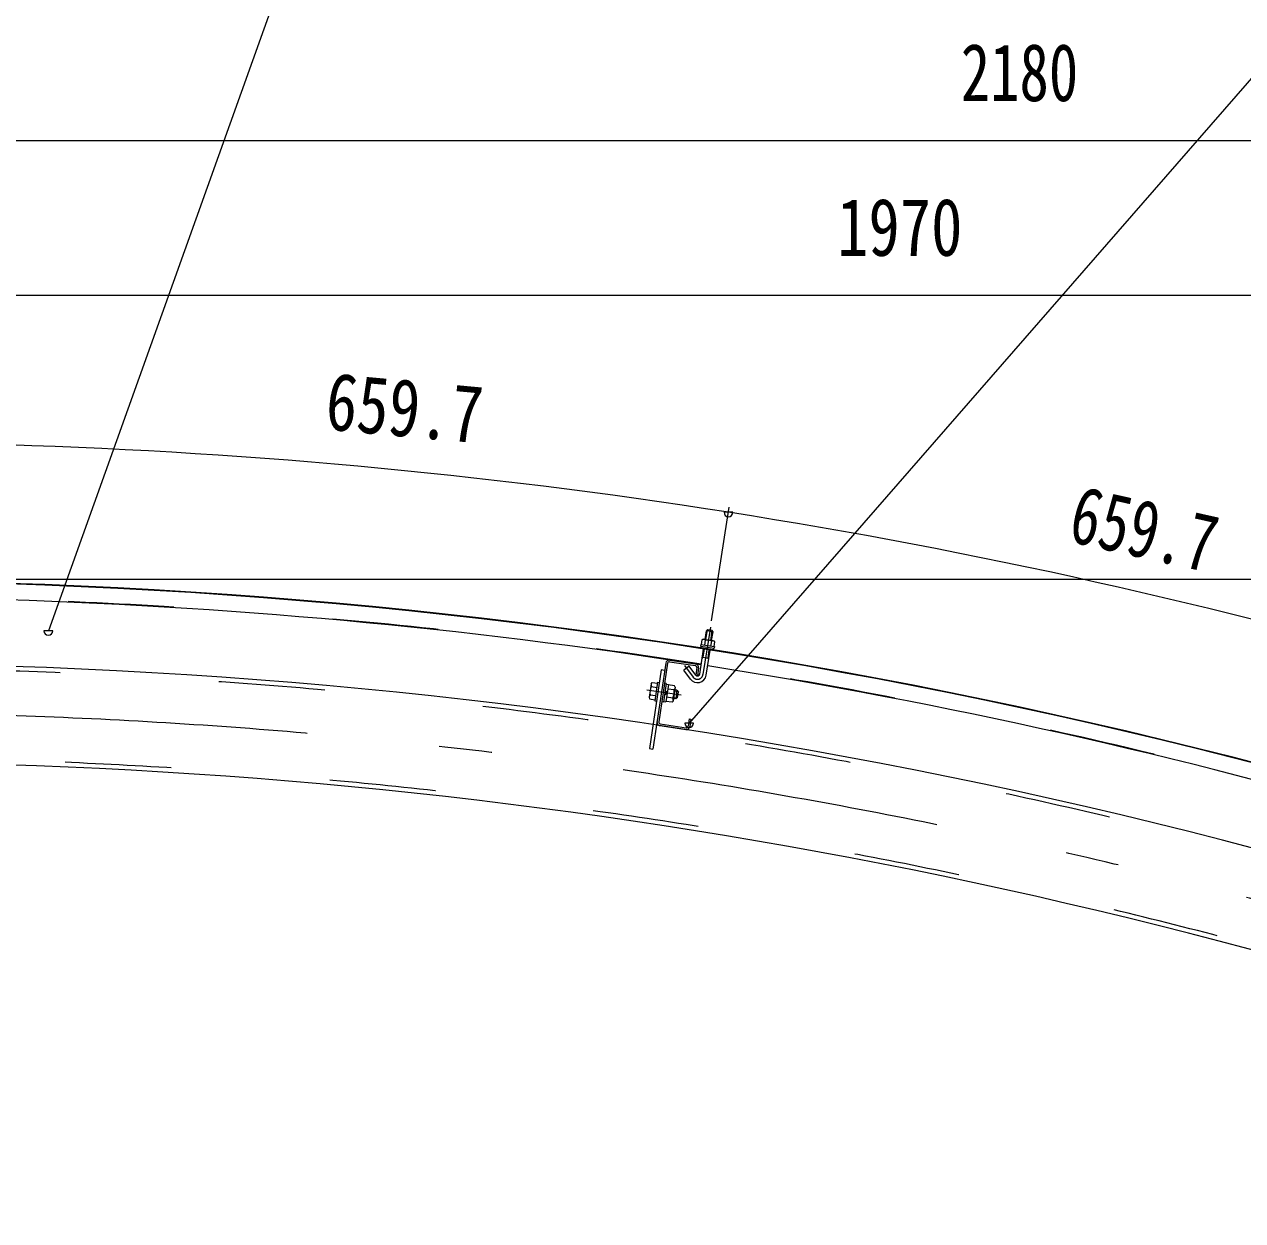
# Model space of a CAD drawing. Units: millimetres, scale not verified, with parts at other scales. Extents: x -25340 to 25345, y -10500 to 10500.
# Drawn here: x 15632 to 18388, y 5189 to 7895 of the extents above; entities that cross this region are included whole.
import ezdxf
from ezdxf.enums import TextEntityAlignment as Align

# ---------------------------------------------------------------- set-up
doc = ezdxf.new("R2010")
doc.units = ezdxf.units.MM
doc.header["$LTSCALE"] = 60
doc.linetypes.add('USER2', pattern=[10, 4, -6])
doc.linetypes.add('USER3', pattern=[24, 12, -5, 2, -5])
for name, color, linetype, lineweight in [('0-6_2-02BOLD', 7, 'Continuous', 18), ('0-7_2-12HIDDEN', 3, 'USER2', 18), ('0-8_2-22CENTER', 3, 'USER3', 18), ('0-9_2-42THIN', 4, 'Continuous', 18), ('0-A_2-52DIM', 3, 'Continuous', 18)]:
    doc.layers.add(name, color=color, linetype=linetype, lineweight=lineweight)
doc.styles.add('ＭＳ ゴシック', font='')
doc.styles.get('ＭＳ ゴシック').set_extended_font_data('MS Gothic')

msp = doc.modelspace()

# ---------------------------------------------------------------- linework, layer by layer
at = {"layer": '0-6_2-02BOLD'}
for p, q in [((17167.13, 6504.17), (17191.33, 6500.37)), ((17171.82, 6503.44), (17174.98, 6523.56)), ((17177.84, 6525.65), (17174.98, 6523.56)), ((17189.8, 6521.24), (17174.98, 6523.56)), ((17187.72, 6524.09), (17177.84, 6525.65)), ((17186.64, 6501.11), (17189.8, 6521.24)), ((17189.8, 6521.24), (17187.72, 6524.09)), ((17159.56, 6425.33), (17168.49, 6482.19)), ((17161.86, 6492.35), (17161.28, 6488.64)), ((17161.28, 6488.64), (17192.15, 6483.8)), ((17162.45, 6488.46), (17161.83, 6484.51)), ((17161.83, 6484.51), (17190.35, 6480.03)), ((17171.91, 6502.15), (17170.17, 6491.04)), ((17174.38, 6423.01), (17183.31, 6479.87)), ((17186.17, 6499.91), (17184.42, 6488.81)), ((17190.97, 6483.98), (17190.35, 6480.03)), ((17191.33, 6500.37), (17193.29, 6498.79)), ((17193.29, 6498.79), (17191.55, 6487.69)), ((17082.85, 6450.54), (17053.64, 6255.72)), ((17086.81, 6449.95), (17066.94, 6317.43)), ((17091.36, 6453.31), (17149.71, 6444.56)), ((17091.95, 6457.27), (17150.3, 6448.52)), ((17165.63, 6463.98), (17180.45, 6461.66)), ((17135.86, 6443.36), (17123.73, 6434.53)), ((17138.46, 6414.32), (17123.73, 6434.53)), ((17150.58, 6423.16), (17135.86, 6443.36)), ((17153.07, 6440.01), (17150.55, 6423.2)), ((17150.55, 6423.2), (17154.51, 6422.61)), ((17157.03, 6439.42), (17154.51, 6422.61)), ((17049.79, 6403.68), (17045.12, 6372.53)), ((17050.57, 6397.13), (17062.44, 6395.34)), ((17064.2, 6407.08), (17068.16, 6406.49)), ((17083.98, 6404.11), (17077.68, 6362.08)), ((17083.98, 6404.11), (17080.03, 6404.71)), ((17104.18, 6395.52), (17099.51, 6364.37)), ((17045.12, 6372.53), (17046.4, 6369.29)), ((17046.4, 6369.29), (17058.27, 6367.51)), ((17047.78, 6378.57), (17059.66, 6376.79)), ((17085.78, 6382.36), (17080.09, 6378.15)), ((17080.83, 6383.1), (17086.52, 6387.3)), ((17098.73, 6370.93), (17084.39, 6373.08)), ((17101.52, 6389.48), (17087.17, 6391.64)), ((17108.27, 6389.09), (17103.33, 6389.84)), ((17109.57, 6372.47), (17105.31, 6369.32)), ((17108.27, 6389.09), (17111.43, 6384.83)), ((17109.57, 6372.47), (17111.43, 6384.83)), ((17077.68, 6362.08), (17073.72, 6362.68)), ((17077.94, 6363.81), (17082.88, 6363.07)), ((17097.34, 6361.65), (17082.99, 6363.8)), ((17099.51, 6364.37), (17097.34, 6361.65)), ((17070.3, 6312.88), (17128.65, 6304.13)), ((17135.72, 6324.31), (17133.2, 6307.5)), ((17135.72, 6324.31), (17139.67, 6323.72)), ((17139.67, 6323.72), (17137.15, 6306.9)), ((17069.71, 6308.93), (17128.06, 6300.18))]:
    msp.add_line(p, q, dxfattribs=at)
for points in [[(17167.13, 6504.17), (17164.78, 6503.27), (17163.03, 6492.16)], [(17161.86, 6492.35), (17192.73, 6487.5), (17192.15, 6483.8)], [(17080.33, 6433.73), (17072.42, 6434.92), (17045.73, 6256.91), (17053.64, 6255.72)], [(17049.79, 6403.68), (17051.96, 6406.4), (17063.84, 6404.62)], [(17064.2, 6407.08), (17057.9, 6365.05), (17061.86, 6364.46)], [(17083.72, 6402.38), (17088.67, 6401.64), (17082.88, 6363.07)], [(17104.18, 6395.52), (17102.91, 6398.76), (17088.56, 6400.91)], [(17108.27, 6389.09), (17105.31, 6369.32), (17100.36, 6370.06)]]:
    msp.add_lwpolyline(points, dxfattribs=at)
for centre, radius, start, end in [((15191.47, -6161.8), 12797.62, 65.66528, 89.30167), ((15191.47, -6161.8), 12798.88, 65.66528, 89.30167), ((15191.47, -6161.8), 12761.37, 81.1133, 88.42862), ((17167.64, 6498.23), 5.79, 42.54817, 81.07961), ((17175.93, 6481.25), 21.27, 61.25049, 100.91093), ((17189.03, 6494.87), 5.79, 81.07961, 119.62584), ((17090.77, 6449.36), 8, 81.47133, 171.47133), ((17090.77, 6449.36), 4, 81.47133, 171.47133), ((17149.12, 6440.61), 8, 351.47133, 81.47133), ((15191.47, -6161.8), 12611.38, 65.80466, 88.854), ((17154.62, 6426.1), 20, 216.07961, 351.10568), ((17149.12, 6440.61), 4, 351.47133, 81.47133), ((17154.62, 6426.1), 5, 216.07961, 351.13176), ((15191.47, -6161.8), 12761.37, 73.73062, 81.04594), ((17073.31, 6384.23), 26.15, 150.44592, 192.49673), ((17056.65, 6400.96), 7.19, 171.47133, 212.19815), ((17096.82, 6394.93), 7.19, 310.74449, 351.47133), ((17052.48, 6373.12), 7.19, 130.74449, 171.47133), ((17075.99, 6383.83), 26.15, 330.44592, 12.49673), ((17092.65, 6367.1), 7.19, 351.47133, 32.19815), ((17070.9, 6316.84), 8, 171.47133, 261.47133), ((17070.9, 6316.84), 4, 171.47133, 261.47133), ((17129.24, 6308.09), 8, 261.47133, 351.47133), ((17129.24, 6308.09), 4, 261.47133, 351.47133), ((15191.47, -6161.8), 12388.63, 67.05199, 88.16655)]:
    msp.add_arc(centre, radius, start, end, dxfattribs=at)
at = {"layer": '0-7_2-12HIDDEN'}
for radius, start, end in [(12762.62, 81.1133, 88.42862), (12600.87, 65.80389, 88.854), (12762.62, 73.73062, 81.04594), (12399.12, 67.01985, 88.21622)]:
    msp.add_arc((15191.47, -6161.8), radius, start, end, dxfattribs=at)
at = {"layer": '0-8_2-22CENTER'}
for p, q in [((17183.85, 6531.66), (17166.97, 6424.16)), ((17125.38, 6445.01), (17144.52, 6418.74)), ((17117.92, 6377.54), (17040.04, 6389.22))]:
    msp.add_line(p, q, dxfattribs=at)
for centre, radius, start, end in [((17154.62, 6426.1), 12.5, 216.07962, 351.07962), ((15191.47, -6161.8), 12500, 65.24121, 90)]:
    msp.add_arc(centre, radius, start, end, dxfattribs=at)
at = {"layer": '0-9_2-42THIN'}
for p, q in [((17173.8, 6503.13), (17177.27, 6525.23)), ((17184.66, 6501.42), (17188.13, 6523.52)), ((17178.47, 6461.97), (17181.33, 6480.18)), ((17179.91, 6458.24), (17178.47, 6461.97)), ((17100.74, 6372.53), (17108.15, 6371.42)), ((17102.96, 6387.36), (17110.38, 6386.25))]:
    msp.add_line(p, q, dxfattribs=at)
msp.add_lwpolyline([(17165.09, 6460.56), (17167.6, 6463.68), (17170.46, 6481.88)], dxfattribs=at)
at = {"layer": '0-A_2-52DIM'}
for p, q in [((16283.12, 8189.93), (15686.29, 6523.4)), ((18770.47, 8189.93), (17135.83, 6314.39)), ((15208.12, 7632.46), (20658.12, 7632.46)), ((15208.12, 7282.47), (20133.12, 7282.47)), ((17186.12, 6546.14), (17226.46, 6803.15)), ((17234.63, 6791.51), (17214.63, 6791.51)), ((15328.87, 6640.12), (19508.47, 6640.12)), ((15696.29, 6523.4), (15676.29, 6523.4)), ((17145.83, 6314.39), (17125.83, 6314.39))]:
    msp.add_line(p, q, dxfattribs=at)
for centre, radius, start, end in [((15191.46, -6161.88), 13111.98, 81.07959, 88.46222), ((17224.63, 6791.51), 10, 180, 0), ((15191.45, -6161.88), 13111.99, 73.69698, 81.07959), ((15686.29, 6523.4), 10, 180, 0), ((17135.83, 6314.39), 10, 180, 0)]:
    msp.add_arc(centre, radius, start, end, dxfattribs=at)

# ---------------------------------------------------------------- texts
at = {"layer": '0-A_2-52DIM', "color": 7, "style": 'ＭＳ ゴシック'}
for s, width, p in [('2180', 0.75, (17750.09, 7682.46)), ('1970', 0.8, (17470.43, 7332.46))]:
    msp.add_text(s, height=130.2, dxfattribs=dict(at, width=width)).set_placement(p, align=Align.BOTTOM_LEFT)
for rotation, width, p in [(354.771, 0.8, (16305.99, 6940.55)), (347.388, 0.75, (17980.35, 6688.73))]:
    msp.add_text('659.7', height=130.2, rotation=rotation, dxfattribs=dict(at, width=width)).set_placement(p, align=Align.BOTTOM_LEFT)

doc.saveas('drawing.dxf')
